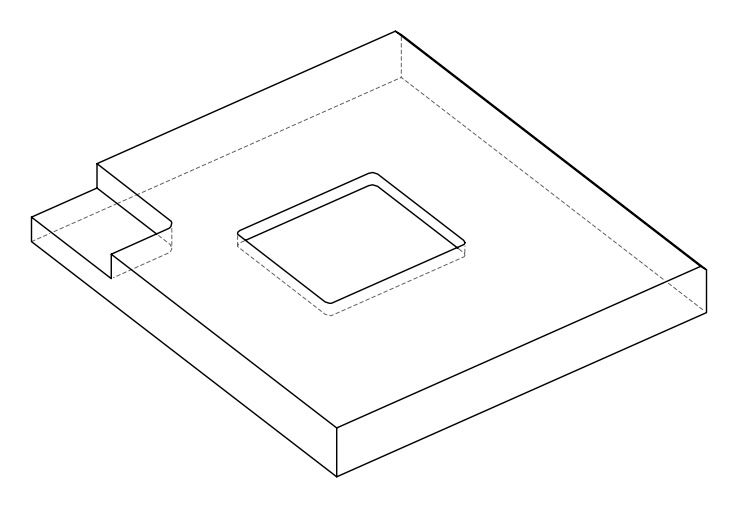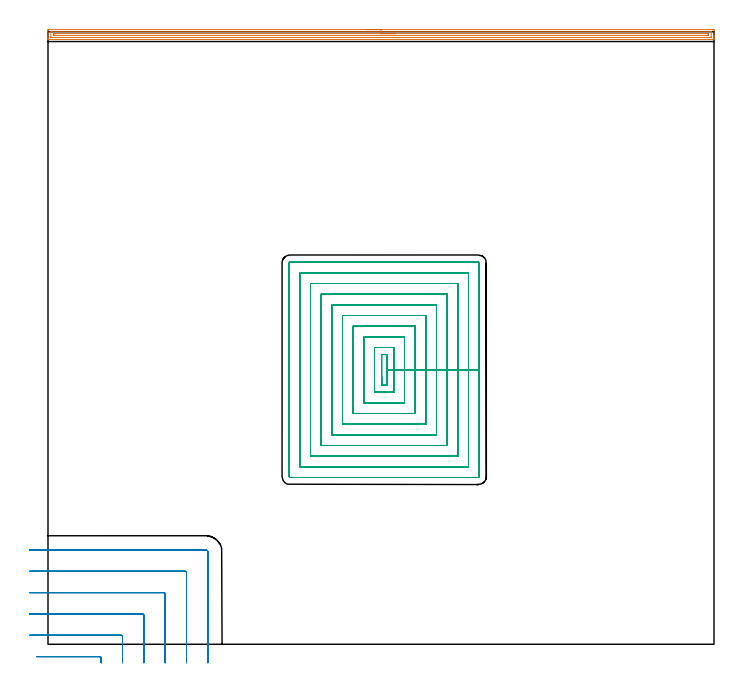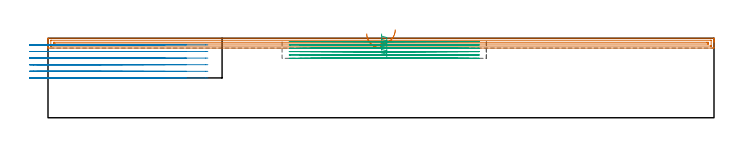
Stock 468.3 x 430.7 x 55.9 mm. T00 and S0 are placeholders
(PLAN: 3 operations, 2 tool changes, 59.2 min)
(1 AREA_MILL | FG_CHAMFER_SURFACE | UGT0205_001 | 11.42 min | 11148 mm3)
(2 MILL_CORNER_NOTCH_RECTANGULAR | CORNER_NOTCH_RECTANGULAR | UGT0201_136 | Follow Part, ap 5, ae 75% | 10.22 min | 259780 mm3)
(3 MILL_RECTANGULAR_POCKET | POCKET_RECTANGULAR_STRAIGHT | NXT0201_013 | Follow Part, ap 2.5, ae 75% | 37.55 min | 326496 mm3)
(TOOL UGT0205_001 | Chamfer Mill 20 x 3 x 45 deg. | D20 FL50 Z2)
(TOOL UGT0201_136 | Carbide End Mill 20.0 | D20 FL30 Z4)
(TOOL NXT0201_013 | ENDMILL 10mm | D10 FL30 Z4)
(OP 1 AREA_MILL)
G17 G21 G94 G90
T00 M6
G54
G17 G0 G90 X224.15 Y432.2 S1061 M3
G43 Z65.9 H0
Z59.
G94 G1 X224.188 Z58.129 F250.
X224.302 Z57.264
X224.491 Z56.412
X224.753 Z55.58
X225.087 Z54.774
X225.49 Z54.
X225.959 Z53.264
X226.49 Z52.572
X227.079 Z51.929
X227.722 Z51.34
X228.414 Z50.809
X229.15 Z50.34
X229.924 Z49.937
X230.73 Z49.603
X231.562 Z49.341
X232.414 Z49.152
X233.278 Z49.038
X234.15 Z49.
X467.686 Y432.199 Z49.001
X468.072 Y432.197 Z49.002
X468.29 Y432.192 Z49.005
X468.3 Y431.818 Z49.379
Y428.312 Z52.882
Y427.764 Z53.433
Y427.435 Z53.761
Y426.887 Z54.309
Y426.559 Z54.636
Y425.901 Z55.298
Y425.587 Z55.613
X468.298 Y425.441 Z55.751
X468.29 Y425.302 Z55.888
X468.133 Y425.3 Z55.9
X0.167
X0.01 Y425.302 Z55.888
X0.002 Y425.441 Z55.751
X0. Y425.587 Z55.613
Y425.901 Z55.298
Y426.559 Z54.636
Y427.764 Z53.433
Y428.312 Z52.882
Y431.544 Z49.653
X0.003 Y431.818 Z49.379
X0.01 Y432.192 Z49.005
X0.228 Y432.197 Z49.002
X0.614 Y432.2 Z49.
X234.15
Y430.786 Z50.414
X465.9 Y430.785 Z50.415
X466.059
X466.251 Y430.781 Z50.419
X466.29 Y430.779 Z50.421
X466.295 Y430.752 Z50.448
X466.298 Y430.721 Z50.479
X466.3 Y430.549 Z50.651
X466.299 Y426.912 Z54.288
X466.296 Y426.807 Z54.393
X466.29 Y426.738 Z54.462
X466.282 Y426.721 Z54.479
X466.266 Y426.719 Z54.481
X465.9 Y426.715 Z54.485
X465.741 Y426.714 Z54.486
X2.4
X2.241 Y426.715 Z54.485
X2.049 Y426.719 Z54.481
X2.01 Y426.721 Z54.479
X2.005 Y426.748 Z54.452
X2.002 Y426.779 Z54.421
X2. Y426.951 Z54.249
X2.001 Y430.588 Z50.612
X2.004 Y430.693 Z50.507
X2.01 Y430.762 Z50.438
X2.018 Y430.779 Z50.421
X2.034 Y430.781 Z50.419
X2.4 Y430.785 Z50.415
X2.559 Y430.786 Z50.414
X234.15
Y429.371 Z51.829
X463.928
X464.114 Y429.368 Z51.832
X464.29 Y429.364 Z51.836
X464.296 Y429.188 Z52.012
X464.299 Y429.006 Z52.194
X464.296 Y428.312 Z52.888
X464.293 Y428.136 Z53.064
X464.114 Y428.133 Z53.067
X463.407 Y428.129 Z53.071
X463.221 Y428.128 Z53.072
X4.372 Y428.129 Z53.071
X4.186 Y428.132 Z53.068
X4.01 Y428.136 Z53.064
X4.004 Y428.312 Z52.888
X4.001 Y428.494 Z52.706
X4.005 Y429.188 Z52.012
X4.007 Y429.364 Z51.836
X4.186 Y429.367 Z51.833
X4.893 Y429.371 Z51.829
X5.079
X234.15
X235.022 Z51.867
X235.887 Z51.98
X236.738 Z52.169
X237.57 Z52.432
X238.376 Z52.765
X239.15 Z53.168
X239.886 Z53.637
X240.578 Z54.168
X241.221 Z54.757
X241.81 Z55.401
X242.342 Z56.093
X242.81 Z56.829
X243.213 Z57.602
X243.547 Z58.408
X243.809 Z59.24
X243.998 Z60.092
X244.112 Z60.957
X244.15 Z61.829
G0 Z65.9
M5
M2
(OP 2 MILL_CORNER_NOTCH_RECTANGULAR)
G17 G21 G94 G90
T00 M6
G54
G17 G0 G90 X37.4 Y-13. S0 M3
G43 Z65.9 H0
Z51.25
G94 G1 Y-10. F250.
Y-9.693 F500.
G3 X36.407 Y-8.7 R1.
G1 X-4.931
X-7.931 F250.
G0 Z65.9
X52.4 Y-13.
Z51.25
G1 Y-10.
Y5.306 F500.
G3 X51.406 Y6.3 R1.
G1 X-10.
X-13. F250.
G0 Z65.9
X67.4 Y-13.
Z51.25
G1 Y-10.
Y20.306 F500.
G3 X66.406 Y21.3 R1.
G1 X-10.
X-13. F250.
G0 Z65.9
X82.4 Y-13.
Z51.25
G1 Y-10.
Y35.306 F500.
G3 X81.406 Y36.3 R1.
G1 X-10.
X-13. F250.
G0 Z65.9
X97.4 Y-13.
Z51.25
G1 Y-10.
Y50.305 F500.
G3 X96.405 Y51.3 R1.
G1 X-10.
X-13. F250.
G0 Z65.9
X112.4 Y-13.
Z51.25
G1 Y-10.
Y64.8 F500.
G3 X110.9 Y66.3 R1.5
G1 X-10.
X-13. F250.
G0 Z65.9
X37.4 Y-13.
Z46.6
G1 Y-10.
Y-9.693 F500.
G3 X36.407 Y-8.7 R1.
G1 X-4.931
X-7.931 F250.
G0 Z65.9
X52.4 Y-13.
Z46.6
G1 Y-10.
Y5.306 F500.
G3 X51.406 Y6.3 R1.
G1 X-10.
X-13. F250.
G0 Z65.9
X67.4 Y-13.
Z46.6
G1 Y-10.
Y20.306 F500.
G3 X66.406 Y21.3 R1.
G1 X-10.
X-13. F250.
G0 Z65.9
X82.4 Y-13.
Z46.6
G1 Y-10.
Y35.305 F500.
G3 X81.405 Y36.3 R1.
G1 X-10.
X-13. F250.
G0 Z65.9
X97.4 Y-13.
Z46.6
G1 Y-10.
Y50.305 F500.
G3 X96.405 Y51.3 R1.
G1 X-10.
X-13. F250.
G0 Z65.9
X112.4 Y-13.
Z46.6
G1 Y-10.
Y64.8 F500.
G3 X110.9 Y66.3 R1.5
G1 X-10.
X-13. F250.
G0 Z65.9
X37.4 Y-13.
Z41.95
G1 Y-10.
Y-9.693 F500.
G3 X36.407 Y-8.7 R1.
G1 X-4.931
X-7.931 F250.
G0 Z65.9
X52.4 Y-13.
Z41.95
G1 Y-10.
Y5.306 F500.
G3 X51.406 Y6.3 R1.
G1 X-10.
X-13. F250.
G0 Z65.9
X67.4 Y-13.
Z41.95
G1 Y-10.
Y20.306 F500.
G3 X66.406 Y21.3 R1.
G1 X-10.
X-13. F250.
G0 Z65.9
X82.4 Y-13.
Z41.95
G1 Y-10.
Y35.305 F500.
G3 X81.405 Y36.3 R1.
G1 X-10.
X-13. F250.
G0 Z65.9
X97.4 Y-13.
Z41.95
G1 Y-10.
Y50.305 F500.
G3 X96.405 Y51.3 R1.
G1 X-10.
X-13. F250.
G0 Z65.9
X112.4 Y-13.
Z41.95
G1 Y-10.
Y64.8 F500.
G3 X110.9 Y66.3 R1.5
G1 X-10.
X-13. F250.
G0 Z65.9
X37.4 Y-13.
Z37.3
G1 Y-10.
Y-9.693 F500.
G3 X36.407 Y-8.7 R1.
G1 X-4.931
X-7.931 F250.
G0 Z65.9
X52.4 Y-13.
Z37.3
G1 Y-10.
Y5.306 F500.
G3 X51.406 Y6.3 R1.
G1 X-10.
X-13. F250.
G0 Z65.9
X67.4 Y-13.
Z37.3
G1 Y-10.
Y20.306 F500.
G3 X66.406 Y21.3 R1.
G1 X-10.
X-13. F250.
G0 Z65.9
X82.4 Y-13.
Z37.3
G1 Y-10.
Y35.305 F500.
G3 X81.405 Y36.3 R1.
G1 X-10.
X-13. F250.
G0 Z65.9
X97.4 Y-13.
Z37.3
G1 Y-10.
Y50.305 F500.
G3 X96.405 Y51.3 R1.
G1 X-10.
X-13. F250.
G0 Z65.9
X112.4 Y-13.
Z37.3
G1 Y-10.
Y64.8 F500.
G3 X110.9 Y66.3 R1.5
G1 X-10.
X-13. F250.
G0 Z65.9
X37.4 Y-13.
Z32.65
G1 Y-10.
Y-9.693 F500.
G3 X36.407 Y-8.7 R1.
G1 X-4.931
X-7.931 F250.
G0 Z65.9
X52.4 Y-13.
Z32.65
G1 Y-10.
Y5.306 F500.
G3 X51.406 Y6.3 R1.
G1 X-10.
X-13. F250.
G0 Z65.9
X67.4 Y-13.
Z32.65
G1 Y-10.
Y20.306 F500.
G3 X66.406 Y21.3 R1.
G1 X-10.
X-13. F250.
G0 Z65.9
X82.4 Y-13.
Z32.65
G1 Y-10.
Y35.305 F500.
G3 X81.405 Y36.3 R1.
G1 X-10.
X-13. F250.
G0 Z65.9
X97.4 Y-13.
Z32.65
G1 Y-10.
Y50.305 F500.
G3 X96.405 Y51.3 R1.
G1 X-10.
X-13. F250.
G0 Z65.9
X112.4 Y-13.
Z32.65
G1 Y-10.
Y64.8 F500.
G3 X110.9 Y66.3 R1.5
G1 X-10.
X-13. F250.
G0 Z65.9
X37.4 Y-13.
Z28.
G1 Y-10.
Y-9.693 F500.
G3 X36.407 Y-8.7 R1.
G1 X-4.931
X-7.931 F250.
G0 Z65.9
X52.4 Y-13.
Z28.
G1 Y-10.
Y5.306 F500.
G3 X51.406 Y6.3 R1.
G1 X-10.
X-13. F250.
G0 Z65.9
X67.4 Y-13.
Z28.
G1 Y-10.
Y20.306 F500.
G3 X66.406 Y21.3 R1.
G1 X-10.
X-13. F250.
G0 Z65.9
X82.4 Y-13.
Z28.
G1 Y-10.
Y35.305 F500.
G3 X81.405 Y36.3 R1.
G1 X-10.
X-13. F250.
G0 Z65.9
X97.4 Y-13.
Z28.
G1 Y-10.
Y50.305 F500.
G3 X96.405 Y51.3 R1.
G1 X-10.
X-13. F250.
G0 Z65.9
X112.4 Y-13.
Z28.
G1 Y-10.
Y64.8 F500.
G3 X110.9 Y66.3 R1.5
G1 X-10.
X-13. F250.
G0 Z65.9
M5
M2
(OP 3 MILL_RECTANGULAR_POCKET)
G17 G21 G94 G90
T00 M6
G54
G17 G0 G90 X234.6 Y187.966 S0 M3
G43 Z65.9 H0
Z58.9
G94 G1 Y182.3 Z57.382 F250.
X238.2 Z56.417
Y193. Z53.55
Y203.7 F500.
X234.6
Y182.3
X238.2
Y193.
X243.2
Y208.7
X229.6
Y177.3
X243.2
Y193.
X250.7
Y216.2
X222.1
Y169.8
X250.7
Y193.
X258.2
Y223.7
X214.6
Y162.3
X258.2
Y193.
X265.7
Y231.2
X207.1
Y154.8
X265.7
Y193.
X273.2
Y238.7
X199.6
Y147.3
X273.2
Y193.
X280.7
Y246.2
X192.1
Y139.8
X280.7
Y193.
X288.2
Y253.7
X184.6
Y132.3
X288.2
Y193.
X295.7
Y261.2
X177.1
Y124.8
X295.7
Y193.
X303.2
Y268.1
G3 X302.6 Y268.7 R0.6
G1 X170.2
G3 X169.6 Y268.1 R0.6
G1 Y117.9
G3 X170.2 Y117.3 R0.6
G1 X302.6
G3 X303.2 Y117.9 R0.6
G1 Y193.
Y194.
G0 X234.6 Y187.966 Z56.55
G1 Y182.3 Z55.032 F250.
X238.2 Z54.067
Y193. Z51.2
Y203.7 F500.
X234.6
Y182.3
X238.2
Y193.
X243.2
Y208.7
X229.6
Y177.3
X243.2
Y193.
X250.7
Y216.2
X222.1
Y169.8
X250.7
Y193.
X258.2
Y223.7
X214.6
Y162.3
X258.2
Y193.
X265.7
Y231.2
X207.1
Y154.8
X265.7
Y193.
X273.2
Y238.7
X199.6
Y147.3
X273.2
Y193.
X280.7
Y246.2
X192.1
Y139.8
X280.7
Y193.
X288.2
Y253.7
X184.6
Y132.3
X288.2
Y193.
X295.7
Y261.2
X177.1
Y124.8
X295.7
Y193.
X303.2
Y268.1
G3 X302.6 Y268.7 R0.6
G1 X170.2
G3 X169.6 Y268.1 R0.6
G1 Y117.9
G3 X170.2 Y117.3 R0.6
G1 X302.6
G3 X303.2 Y117.9 R0.6
G1 Y193.
Y194.
G0 X234.6 Y187.966 Z54.2
G1 Y182.3 Z52.682 F250.
X238.2 Z51.717
Y193. Z48.85
Y203.7 F500.
X234.6
Y182.3
X238.2
Y193.
X243.2
Y208.7
X229.6
Y177.3
X243.2
Y193.
X250.7
Y216.2
X222.1
Y169.8
X250.7
Y193.
X258.2
Y223.7
X214.6
Y162.3
X258.2
Y193.
X265.7
Y231.2
X207.1
Y154.8
X265.7
Y193.
X273.2
Y238.7
X199.6
Y147.3
X273.2
Y193.
X280.7
Y246.2
X192.1
Y139.8
X280.7
Y193.
X288.2
Y253.7
X184.6
Y132.3
X288.2
Y193.
X295.7
Y261.2
X177.1
Y124.8
X295.7
Y193.
X303.2
Y268.1
G3 X302.6 Y268.7 R0.6
G1 X170.2
G3 X169.6 Y268.1 R0.6
G1 Y117.9
G3 X170.2 Y117.3 R0.6
G1 X302.6
G3 X303.2 Y117.9 R0.6
G1 Y193.
Y194.
G0 X234.6 Y187.966 Z51.85
G1 Y182.3 Z50.332 F250.
X238.2 Z49.367
Y193. Z46.5
Y203.7 F500.
X234.6
Y182.3
X238.2
Y193.
X243.2
Y208.7
X229.6
Y177.3
X243.2
Y193.
X250.7
Y216.2
X222.1
Y169.8
X250.7
Y193.
X258.2
Y223.7
X214.6
Y162.3
X258.2
Y193.
X265.7
Y231.2
X207.1
Y154.8
X265.7
Y193.
X273.2
Y238.7
X199.6
Y147.3
X273.2
Y193.
X280.7
Y246.2
X192.1
Y139.8
X280.7
Y193.
X288.2
Y253.7
X184.6
Y132.3
X288.2
Y193.
X295.7
Y261.2
X177.1
Y124.8
X295.7
Y193.
X303.2
Y268.1
G3 X302.6 Y268.7 R0.6
G1 X170.2
G3 X169.6 Y268.1 R0.6
G1 Y117.9
G3 X170.2 Y117.3 R0.6
G1 X302.6
G3 X303.2 Y117.9 R0.6
G1 Y193.
Y194.
G0 X234.6 Y187.966 Z49.5
G1 Y182.3 Z47.982 F250.
X238.2 Z47.017
Y193. Z44.15
Y203.7 F500.
X234.6
Y182.3
X238.2
Y193.
X243.2
Y208.7
X229.6
Y177.3
X243.2
Y193.
X250.7
Y216.2
X222.1
Y169.8
X250.7
Y193.
X258.2
Y223.7
X214.6
Y162.3
X258.2
Y193.
X265.7
Y231.2
X207.1
Y154.8
X265.7
Y193.
X273.2
Y238.7
X199.6
Y147.3
X273.2
Y193.
X280.7
Y246.2
X192.1
Y139.8
X280.7
Y193.
X288.2
Y253.7
X184.6
Y132.3
X288.2
Y193.
X295.7
Y261.2
X177.1
Y124.8
X295.7
Y193.
X303.2
Y268.1
G3 X302.6 Y268.7 R0.6
G1 X170.2
G3 X169.6 Y268.1 R0.6
G1 Y117.9
G3 X170.2 Y117.3 R0.6
G1 X302.6
G3 X303.2 Y117.9 R0.6
G1 Y193.
Y194.
G0 X234.6 Y187.966 Z47.15
G1 Y182.3 Z45.632 F250.
X238.2 Z44.667
Y193. Z41.8
Y203.7 F500.
X234.6
Y182.3
X238.2
Y193.
X243.2
Y208.7
X229.6
Y177.3
X243.2
Y193.
X250.7
Y216.2
X222.1
Y169.8
X250.7
Y193.
X258.2
Y223.7
X214.6
Y162.3
X258.2
Y193.
X265.7
Y231.2
X207.1
Y154.8
X265.7
Y193.
X273.2
Y238.7
X199.6
Y147.3
X273.2
Y193.
X280.7
Y246.2
X192.1
Y139.8
X280.7
Y193.
X288.2
Y253.7
X184.6
Y132.3
X288.2
Y193.
X295.7
Y261.2
X177.1
Y124.8
X295.7
Y193.
X303.2
Y268.1
G3 X302.6 Y268.7 R0.6
G1 X170.2
G3 X169.6 Y268.1 R0.6
G1 Y117.9
G3 X170.2 Y117.3 R0.6
G1 X302.6
G3 X303.2 Y117.9 R0.6
G1 Y193.
Y194.
G0 Z65.9
M5
M2
